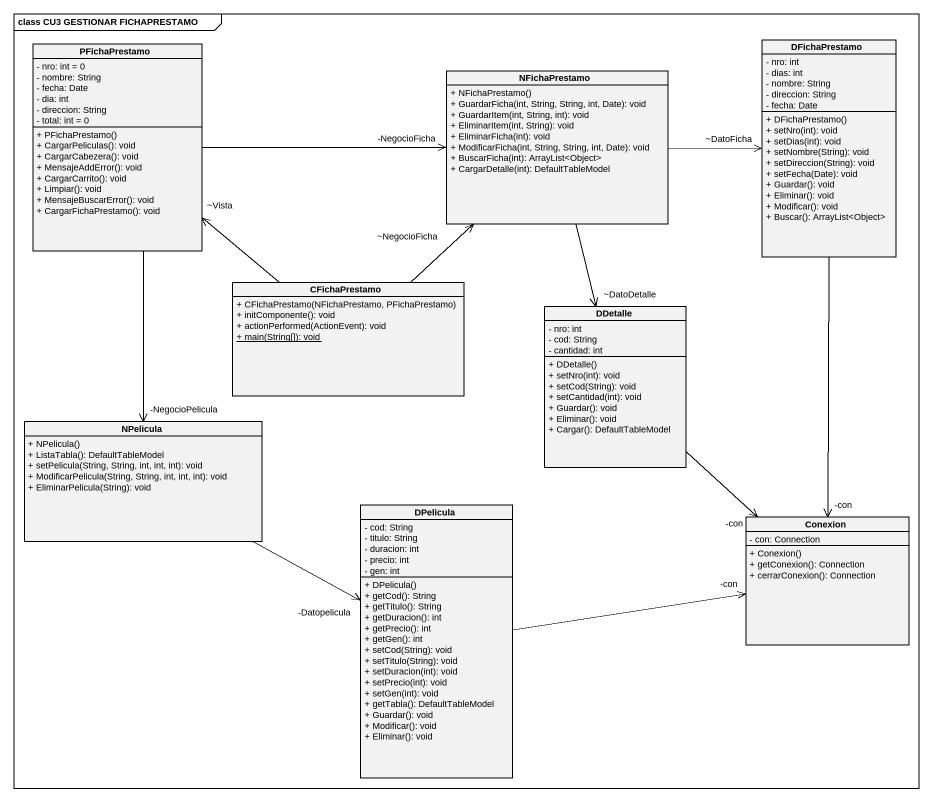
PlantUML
@startuml
mainframe class CU3 GESTIONAR FICHAPRESTAMO
hide circle
hide empty members
skinparam classAttributeIconSize 0
class DFichaPrestamo {
  - nro: int
  - dias: int
  - nombre: String
  - direccion: String
  - fecha: Date
  + DFichaPrestamo()
  + setNro(int): void
  + setDias(int): void
  + setNombre(String): void
  + setDireccion(String): void
  + setFecha(Date): void
  + Guardar(): void
  + Eliminar(): void
  + Modificar(): void
  + Buscar(): ArrayList<Object>
}
class PFichaPrestamo {
  - nro: int = 0
  - nombre: String
  - fecha: Date
  - dia: int
  - direccion: String
  - total: int = 0
  + PFichaPrestamo()
  + CargarPeliculas(): void
  + CargarCabezera(): void
  + MensajeAddError(): void
  + CargarCarrito(): void
  + Limpiar(): void
  + MensajeBuscarError(): void
  + CargarFichaPrestamo(): void
}
class NFichaPrestamo {
  + NFichaPrestamo()
  + GuardarFicha(int, String, String, int, Date): void
  + GuardarItem(int, String, int): void
  + EliminarItem(int, String): void
  + EliminarFicha(int): void
  + ModificarFicha(int, String, String, int, Date): void
  + BuscarFicha(int): ArrayList<Object>
  + CargarDetalle(int): DefaultTableModel
}
class CFichaPrestamo {
  + CFichaPrestamo(NFichaPrestamo, PFichaPrestamo)
  + initComponente(): void
  + actionPerformed(ActionEvent): void
  {static} + main(String[]): void
}
class DDetalle {
  - nro: int
  - cod: String
  - cantidad: int
  + DDetalle()
  + setNro(int): void
  + setCod(String): void
  + setCantidad(int): void
  + Guardar(): void
  + Eliminar(): void
  + Cargar(): DefaultTableModel
}
class NPelicula {
  + NPelicula()
  + ListaTabla(): DefaultTableModel
  + setPelicula(String, String, int, int, int): void
  + ModificarPelicula(String, String, int, int, int): void
  + EliminarPelicula(String): void
}
class DPelicula {
  - cod: String
  - titulo: String
  - duracion: int
  - precio: int
  - gen: int
  + DPelicula()
  + getCod(): String
  + getTitulo(): String
  + getDuracion(): int
  + getPrecio(): int
  + getGen(): int
  + setCod(String): void
  + setTitulo(String): void
  + setDuracion(int): void
  + setPrecio(int): void
  + setGen(int): void
  + getTabla(): DefaultTableModel
  + Guardar(): void
  + Modificar(): void
  + Eliminar(): void
}
class Conexion {
  - con: Connection
  + Conexion()
  + getConexion(): Connection
  + cerrarConexion(): Connection
}
DFichaPrestamo --> "-con" Conexion
PFichaPrestamo -right-> "-NegocioFicha" NFichaPrestamo
PFichaPrestamo --> "-NegocioPelicula" NPelicula
NFichaPrestamo -right-> "~DatoFicha" DFichaPrestamo
NFichaPrestamo --> "~DatoDetalle" DDetalle
CFichaPrestamo -up-> "~Vista" PFichaPrestamo
CFichaPrestamo -up-> "~NegocioFicha" NFichaPrestamo
DDetalle --> "-con" Conexion
NPelicula -right-> "-Datopelicula" DPelicula
DPelicula -right-> "-con" Conexion
@enduml
